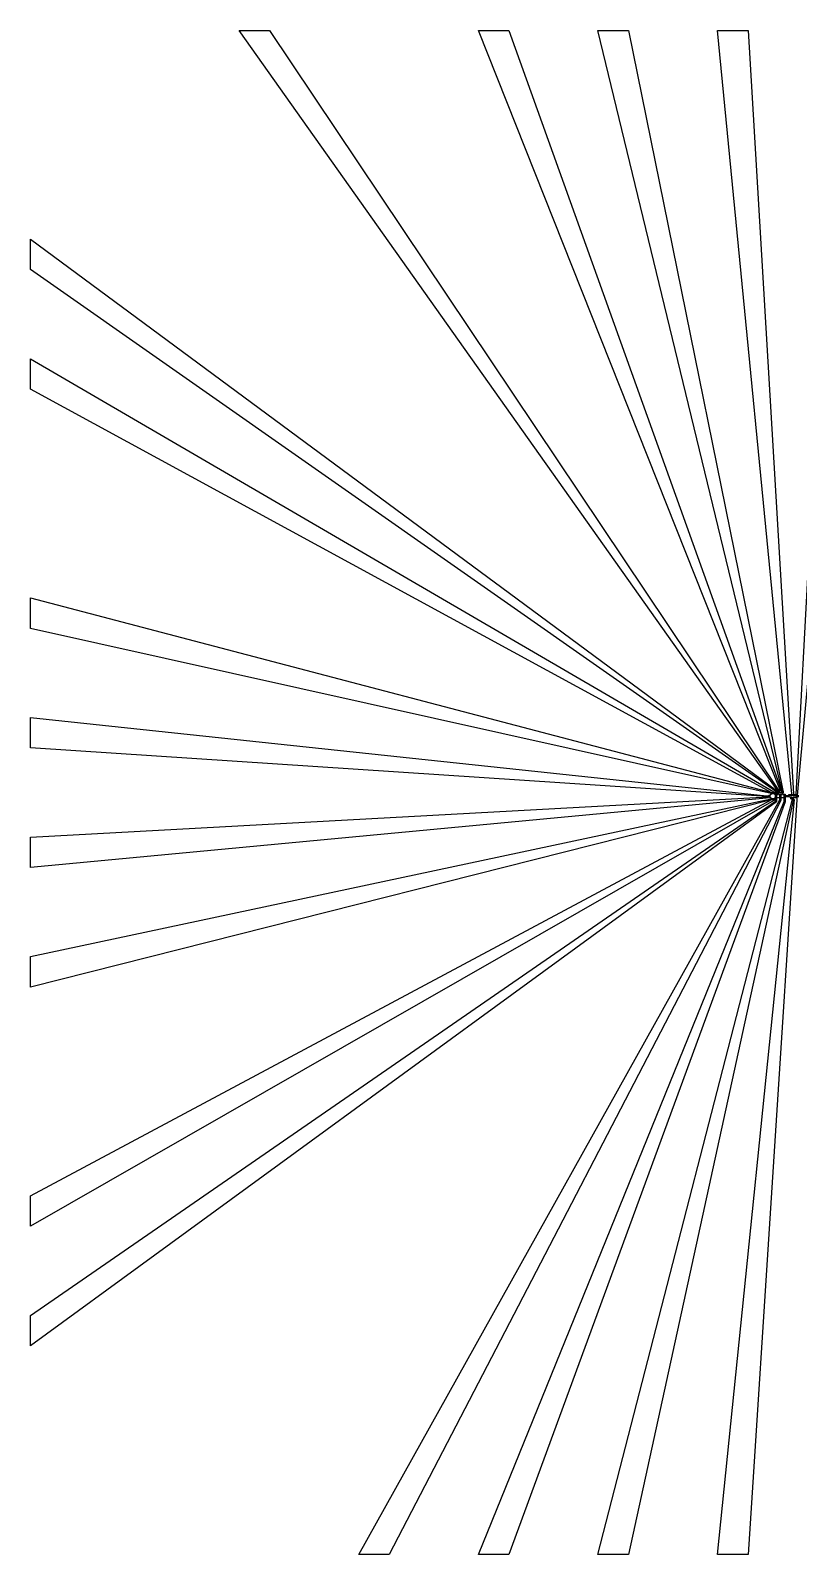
# Model space of a CAD drawing. Extents: x 0 to 6000, y 0 to 6000.
# Drawn here: x 5343.2 to 5368.4, y 3247 to 3297 of the extents above; entities that cross this region are included whole.
import ezdxf

# ---------------------------------------------------------------- set-up
doc = ezdxf.new("R2010")
doc.units = 0
doc.header["$MEASUREMENT"] = 0
for name, color, linetype in [('L10D0', 19, 'CONTINUOUS'), ('L14D0', 18, 'CONTINUOUS'), ('L20D0', 20, 'CONTINUOUS'), ('L6D0', 8, 'CONTINUOUS')]:
    doc.layers.add(name, color=color, linetype=linetype)

msp = doc.modelspace()

# ---------------------------------------------------------------- linework, layer by layer
at = {"layer": 'L10D0'}
for points in [[(5368.043, 3271.859), (5368.043, 3271.889), (5368.283, 3271.889), (5369.625, 3296.957), (5370.625, 3296.957), (5368.313, 3271.859)], [(5343.163, 3253.803), (5343.163, 3254.803), (5367.603, 3271.669), (5367.603, 3272.005), (5343.163, 3289.111), (5343.163, 3290.111), (5367.633, 3272.025), (5367.633, 3271.649)], [(5367.455, 3271.923), (5343.163, 3277.342), (5343.163, 3278.342), (5367.475, 3271.953), (5367.559, 3271.953), (5367.559, 3271.923)], [(5343.163, 3265.572), (5343.163, 3266.572), (5367.455, 3271.751), (5367.559, 3271.751), (5367.559, 3271.721), (5367.475, 3271.721)], [(5353.932, 3246.957), (5367.745, 3271.717), (5367.745, 3271.897), (5367.775, 3271.897), (5367.775, 3271.697), (5354.932, 3246.957)], [(5357.855, 3246.957), (5367.887, 3271.657), (5367.887, 3271.897), (5367.917, 3271.897), (5367.917, 3271.647), (5358.855, 3246.957)]]:
    msp.add_lwpolyline(points, close=True, dxfattribs=at)
at = {"layer": 'L14D0'}
for points in [[(5367.682, 3271.777), (5367.681, 3271.778), (5367.68, 3271.778), (5367.679, 3271.778), (5367.678, 3271.778), (5367.677, 3271.778), (5367.676, 3271.778), (5367.675, 3271.779), (5367.674, 3271.779), (5367.673, 3271.779), (5367.672, 3271.78), (5367.671, 3271.78), (5367.67, 3271.78), (5367.669, 3271.781), (5367.668, 3271.781), (5367.667, 3271.781), (5367.666, 3271.782), (5367.665, 3271.782), (5367.664, 3271.783), (5367.663, 3271.783), (5367.662, 3271.783), (5367.661, 3271.784), (5367.66, 3271.784), (5367.659, 3271.785), (5367.658, 3271.786), (5367.657, 3271.786), (5367.656, 3271.787), (5367.656, 3271.787), (5367.655, 3271.788), (5367.654, 3271.788), (5367.653, 3271.789), (5367.652, 3271.79), (5367.651, 3271.79), (5367.65, 3271.791), (5367.65, 3271.792), (5367.649, 3271.792), (5367.648, 3271.793), (5367.647, 3271.794), (5367.647, 3271.795), (5367.646, 3271.795), (5367.645, 3271.796), (5367.644, 3271.797), (5367.644, 3271.798), (5367.643, 3271.798), (5367.642, 3271.799), (5367.642, 3271.8), (5367.641, 3271.801), (5367.641, 3271.802), (5367.64, 3271.803), (5367.639, 3271.803), (5367.639, 3271.804), (5367.638, 3271.805), (5367.638, 3271.806), (5367.637, 3271.807), (5367.637, 3271.808), (5367.636, 3271.809), (5367.636, 3271.81), (5367.635, 3271.811), (5367.635, 3271.812), (5367.634, 3271.813), (5367.634, 3271.813), (5367.633, 3271.814), (5367.633, 3271.815), (5367.633, 3271.816), (5367.632, 3271.817), (5367.632, 3271.818), (5367.632, 3271.819), (5367.631, 3271.82), (5367.631, 3271.821), (5367.631, 3271.822), (5367.631, 3271.823), (5367.63, 3271.824), (5367.63, 3271.825), (5367.63, 3271.827), (5367.63, 3271.828), (5367.63, 3271.829), (5367.63, 3271.83), (5367.629, 3271.831), (5367.629, 3271.832), (5367.629, 3271.833), (5367.629, 3271.834), (5367.629, 3271.835), (5367.629, 3271.836), (5367.629, 3271.837), (5367.629, 3271.838), (5367.629, 3271.839), (5367.629, 3271.84), (5367.629, 3271.841), (5367.629, 3271.842), (5367.629, 3271.843), (5367.63, 3271.844), (5367.63, 3271.845), (5367.63, 3271.846), (5367.63, 3271.847), (5367.63, 3271.848), (5367.63, 3271.849), (5367.631, 3271.85), (5367.631, 3271.851), (5367.631, 3271.852), (5367.631, 3271.853), (5367.632, 3271.854), (5367.632, 3271.855), (5367.632, 3271.856), (5367.633, 3271.857), (5367.633, 3271.858), (5367.633, 3271.859), (5367.634, 3271.86), (5367.634, 3271.861), (5367.635, 3271.862), (5367.635, 3271.863), (5367.636, 3271.864), (5367.636, 3271.865), (5367.637, 3271.866), (5367.637, 3271.867), (5367.638, 3271.868), (5367.638, 3271.869), (5367.639, 3271.87), (5367.639, 3271.87), (5367.64, 3271.871), (5367.641, 3271.872), (5367.641, 3271.873), (5367.642, 3271.874), (5367.642, 3271.875), (5367.643, 3271.876), (5367.644, 3271.876), (5367.644, 3271.877), (5367.645, 3271.878), (5367.646, 3271.879), (5367.647, 3271.879), (5367.647, 3271.88), (5367.648, 3271.881), (5367.649, 3271.882), (5367.65, 3271.882), (5367.65, 3271.883), (5367.651, 3271.884), (5367.652, 3271.884), (5367.653, 3271.885), (5367.654, 3271.885), (5367.655, 3271.886), (5367.656, 3271.887), (5367.656, 3271.887), (5367.657, 3271.888), (5367.658, 3271.888), (5367.659, 3271.889), (5367.66, 3271.889), (5367.661, 3271.89), (5367.662, 3271.89), (5367.663, 3271.891), (5367.664, 3271.891), (5367.665, 3271.892), (5367.666, 3271.892), (5367.667, 3271.893), (5367.668, 3271.893), (5367.669, 3271.893), (5367.67, 3271.894), (5367.671, 3271.894), (5367.672, 3271.894), (5367.673, 3271.895), (5367.674, 3271.895), (5367.674, 3271.895), (5367.674, 3272.013), (5350.009, 3296.957), (5351.009, 3296.957), (5367.704, 3272.033), (5367.704, 3271.895), (5367.705, 3271.895), (5367.706, 3271.895), (5367.707, 3271.894), (5367.708, 3271.894), (5367.709, 3271.894), (5367.71, 3271.893), (5367.711, 3271.893), (5367.712, 3271.893), (5367.713, 3271.892), (5367.713, 3271.892), (5367.714, 3271.891), (5367.715, 3271.891), (5367.716, 3271.89), (5367.717, 3271.89), (5367.718, 3271.889), (5367.719, 3271.889), (5367.72, 3271.888), (5367.721, 3271.888), (5367.722, 3271.887), (5367.723, 3271.887), (5367.723, 3271.886), (5367.724, 3271.885), (5367.725, 3271.885), (5367.726, 3271.884), (5367.727, 3271.884), (5367.728, 3271.883), (5367.728, 3271.882), (5367.729, 3271.882), (5367.73, 3271.881), (5367.731, 3271.88), (5367.731, 3271.879), (5367.732, 3271.879), (5367.733, 3271.878), (5367.734, 3271.877), (5367.734, 3271.876), (5367.735, 3271.876), (5367.736, 3271.875), (5367.736, 3271.874), (5367.737, 3271.873), (5367.738, 3271.872), (5367.738, 3271.871), (5367.739, 3271.87), (5367.739, 3271.87), (5367.74, 3271.869), (5367.74, 3271.868), (5367.741, 3271.867), (5367.742, 3271.866), (5367.742, 3271.865), (5367.743, 3271.864), (5367.743, 3271.863), (5367.743, 3271.862), (5367.744, 3271.861), (5367.744, 3271.86), (5367.745, 3271.859), (5367.745, 3271.858), (5367.745, 3271.857), (5367.746, 3271.856), (5367.746, 3271.855), (5367.746, 3271.854), (5367.747, 3271.853), (5367.747, 3271.852), (5367.747, 3271.851), (5367.748, 3271.85), (5367.748, 3271.849), (5367.748, 3271.848), (5367.748, 3271.847), (5367.748, 3271.846), (5367.748, 3271.845), (5367.749, 3271.844), (5367.749, 3271.843), (5367.749, 3271.842), (5367.749, 3271.841), (5367.749, 3271.84), (5367.749, 3271.839), (5367.749, 3271.838), (5367.749, 3271.837), (5367.749, 3271.836), (5367.749, 3271.835), (5367.749, 3271.834), (5367.749, 3271.833), (5367.749, 3271.832), (5367.749, 3271.831), (5367.749, 3271.83), (5367.748, 3271.829), (5367.748, 3271.828), (5367.748, 3271.827), (5367.748, 3271.825), (5367.748, 3271.824), (5367.748, 3271.823), (5367.747, 3271.822), (5367.747, 3271.821), (5367.747, 3271.82), (5367.746, 3271.819), (5367.746, 3271.818), (5367.746, 3271.817), (5367.745, 3271.816), (5367.745, 3271.815), (5367.745, 3271.814), (5367.744, 3271.813), (5367.744, 3271.813), (5367.743, 3271.812), (5367.743, 3271.811), (5367.743, 3271.81), (5367.742, 3271.809), (5367.742, 3271.808), (5367.741, 3271.807), (5367.74, 3271.806), (5367.74, 3271.805), (5367.739, 3271.804), (5367.739, 3271.803), (5367.738, 3271.803), (5367.738, 3271.802), (5367.737, 3271.801), (5367.736, 3271.8), (5367.736, 3271.799), (5367.735, 3271.798), (5367.734, 3271.798), (5367.734, 3271.797), (5367.733, 3271.796), (5367.732, 3271.795), (5367.731, 3271.795), (5367.731, 3271.794), (5367.73, 3271.793), (5367.729, 3271.792), (5367.728, 3271.792), (5367.728, 3271.791), (5367.727, 3271.79), (5367.726, 3271.79), (5367.725, 3271.789), (5367.724, 3271.788), (5367.723, 3271.788), (5367.723, 3271.787), (5367.722, 3271.787), (5367.721, 3271.786), (5367.72, 3271.786), (5367.719, 3271.785), (5367.718, 3271.784), (5367.717, 3271.784), (5367.716, 3271.783), (5367.715, 3271.783), (5367.714, 3271.783), (5367.713, 3271.782), (5367.713, 3271.782), (5367.712, 3271.781), (5367.711, 3271.781), (5367.71, 3271.781), (5367.709, 3271.78), (5367.708, 3271.78), (5367.707, 3271.78), (5367.706, 3271.779), (5367.705, 3271.779), (5367.704, 3271.779), (5367.703, 3271.778), (5367.702, 3271.778), (5367.701, 3271.778), (5367.699, 3271.778), (5367.698, 3271.778), (5367.697, 3271.778), (5367.696, 3271.777), (5367.695, 3271.777), (5367.694, 3271.777), (5367.693, 3271.777), (5367.692, 3271.777), (5367.691, 3271.777), (5367.69, 3271.777), (5367.689, 3271.777), (5367.688, 3271.777), (5367.687, 3271.777), (5367.686, 3271.777), (5367.685, 3271.777), (5367.684, 3271.777), (5367.683, 3271.777)], [(5367.824, 3271.777), (5367.823, 3271.778), (5367.822, 3271.778), (5367.821, 3271.778), (5367.82, 3271.778), (5367.819, 3271.778), (5367.818, 3271.778), (5367.817, 3271.779), (5367.816, 3271.779), (5367.815, 3271.779), (5367.814, 3271.78), (5367.813, 3271.78), (5367.812, 3271.78), (5367.811, 3271.781), (5367.81, 3271.781), (5367.809, 3271.781), (5367.808, 3271.782), (5367.807, 3271.782), (5367.806, 3271.783), (5367.805, 3271.783), (5367.804, 3271.783), (5367.803, 3271.784), (5367.802, 3271.784), (5367.801, 3271.785), (5367.8, 3271.786), (5367.799, 3271.786), (5367.798, 3271.787), (5367.798, 3271.787), (5367.797, 3271.788), (5367.796, 3271.788), (5367.795, 3271.789), (5367.794, 3271.79), (5367.793, 3271.79), (5367.792, 3271.791), (5367.792, 3271.792), (5367.791, 3271.792), (5367.79, 3271.793), (5367.789, 3271.794), (5367.789, 3271.795), (5367.788, 3271.795), (5367.787, 3271.796), (5367.786, 3271.797), (5367.786, 3271.798), (5367.785, 3271.798), (5367.784, 3271.799), (5367.784, 3271.8), (5367.783, 3271.801), (5367.783, 3271.802), (5367.782, 3271.803), (5367.781, 3271.803), (5367.781, 3271.804), (5367.78, 3271.805), (5367.78, 3271.806), (5367.779, 3271.807), (5367.779, 3271.808), (5367.778, 3271.809), (5367.778, 3271.81), (5367.777, 3271.811), (5367.777, 3271.812), (5367.776, 3271.813), (5367.776, 3271.813), (5367.775, 3271.814), (5367.775, 3271.815), (5367.775, 3271.816), (5367.774, 3271.817), (5367.774, 3271.818), (5367.774, 3271.819), (5367.773, 3271.82), (5367.773, 3271.821), (5367.773, 3271.822), (5367.773, 3271.823), (5367.772, 3271.824), (5367.772, 3271.825), (5367.772, 3271.827), (5367.772, 3271.828), (5367.772, 3271.829), (5367.772, 3271.83), (5367.771, 3271.831), (5367.771, 3271.832), (5367.771, 3271.833), (5367.771, 3271.834), (5367.771, 3271.835), (5367.771, 3271.836), (5367.771, 3271.837), (5367.771, 3271.838), (5367.771, 3271.839), (5367.771, 3271.84), (5367.771, 3271.841), (5367.771, 3271.842), (5367.771, 3271.843), (5367.772, 3271.844), (5367.772, 3271.845), (5367.772, 3271.846), (5367.772, 3271.847), (5367.772, 3271.848), (5367.772, 3271.849), (5367.773, 3271.85), (5367.773, 3271.851), (5367.773, 3271.852), (5367.773, 3271.853), (5367.774, 3271.854), (5367.774, 3271.855), (5367.774, 3271.856), (5367.775, 3271.857), (5367.775, 3271.858), (5367.775, 3271.859), (5367.776, 3271.86), (5367.776, 3271.861), (5367.777, 3271.862), (5367.777, 3271.863), (5367.778, 3271.864), (5367.778, 3271.865), (5367.779, 3271.866), (5367.779, 3271.867), (5367.78, 3271.868), (5367.78, 3271.869), (5367.781, 3271.87), (5367.781, 3271.87), (5367.782, 3271.871), (5367.783, 3271.872), (5367.783, 3271.873), (5367.784, 3271.874), (5367.784, 3271.875), (5367.785, 3271.876), (5367.786, 3271.876), (5367.786, 3271.877), (5367.787, 3271.878), (5367.788, 3271.879), (5367.789, 3271.879), (5367.789, 3271.88), (5367.79, 3271.881), (5367.791, 3271.882), (5367.792, 3271.882), (5367.792, 3271.883), (5367.793, 3271.884), (5367.794, 3271.884), (5367.795, 3271.885), (5367.796, 3271.885), (5367.797, 3271.886), (5367.798, 3271.887), (5367.798, 3271.887), (5367.799, 3271.888), (5367.8, 3271.888), (5367.801, 3271.889), (5367.802, 3271.889), (5367.803, 3271.89), (5367.804, 3271.89), (5367.805, 3271.891), (5367.806, 3271.891), (5367.807, 3271.892), (5367.808, 3271.892), (5367.809, 3271.893), (5367.81, 3271.893), (5367.811, 3271.893), (5367.812, 3271.894), (5367.813, 3271.894), (5367.814, 3271.894), (5367.815, 3271.895), (5367.816, 3271.895), (5367.816, 3271.895), (5367.816, 3272.013), (5361.778, 3296.957), (5362.778, 3296.957), (5367.846, 3272.023), (5367.846, 3271.895), (5367.847, 3271.895), (5367.848, 3271.895), (5367.849, 3271.894), (5367.85, 3271.894), (5367.851, 3271.894), (5367.852, 3271.893), (5367.853, 3271.893), (5367.854, 3271.893), (5367.855, 3271.892), (5367.855, 3271.892), (5367.856, 3271.891), (5367.857, 3271.891), (5367.858, 3271.89), (5367.859, 3271.89), (5367.86, 3271.889), (5367.861, 3271.889), (5367.862, 3271.888), (5367.863, 3271.888), (5367.864, 3271.887), (5367.865, 3271.887), (5367.865, 3271.886), (5367.866, 3271.885), (5367.867, 3271.885), (5367.868, 3271.884), (5367.869, 3271.884), (5367.87, 3271.883), (5367.87, 3271.882), (5367.871, 3271.882), (5367.872, 3271.881), (5367.873, 3271.88), (5367.873, 3271.879), (5367.874, 3271.879), (5367.875, 3271.878), (5367.876, 3271.877), (5367.876, 3271.876), (5367.877, 3271.876), (5367.878, 3271.875), (5367.878, 3271.874), (5367.879, 3271.873), (5367.88, 3271.872), (5367.88, 3271.871), (5367.881, 3271.87), (5367.881, 3271.87), (5367.882, 3271.869), (5367.882, 3271.868), (5367.883, 3271.867), (5367.884, 3271.866), (5367.884, 3271.865), (5367.885, 3271.864), (5367.885, 3271.863), (5367.885, 3271.862), (5367.886, 3271.861), (5367.886, 3271.86), (5367.887, 3271.859), (5367.887, 3271.858), (5367.887, 3271.857), (5367.888, 3271.856), (5367.888, 3271.855), (5367.888, 3271.854), (5367.889, 3271.853), (5367.889, 3271.852), (5367.889, 3271.851), (5367.89, 3271.85), (5367.89, 3271.849), (5367.89, 3271.848), (5367.89, 3271.847), (5367.89, 3271.846), (5367.89, 3271.845), (5367.891, 3271.844), (5367.891, 3271.843), (5367.891, 3271.842), (5367.891, 3271.841), (5367.891, 3271.84), (5367.891, 3271.839), (5367.891, 3271.838), (5367.891, 3271.837), (5367.891, 3271.836), (5367.891, 3271.835), (5367.891, 3271.834), (5367.891, 3271.833), (5367.891, 3271.832), (5367.891, 3271.831), (5367.891, 3271.83), (5367.89, 3271.829), (5367.89, 3271.828), (5367.89, 3271.827), (5367.89, 3271.825), (5367.89, 3271.824), (5367.89, 3271.823), (5367.889, 3271.822), (5367.889, 3271.821), (5367.889, 3271.82), (5367.888, 3271.819), (5367.888, 3271.818), (5367.888, 3271.817), (5367.887, 3271.816), (5367.887, 3271.815), (5367.887, 3271.814), (5367.886, 3271.813), (5367.886, 3271.813), (5367.885, 3271.812), (5367.885, 3271.811), (5367.885, 3271.81), (5367.884, 3271.809), (5367.884, 3271.808), (5367.883, 3271.807), (5367.882, 3271.806), (5367.882, 3271.805), (5367.881, 3271.804), (5367.881, 3271.803), (5367.88, 3271.803), (5367.88, 3271.802), (5367.879, 3271.801), (5367.878, 3271.8), (5367.878, 3271.799), (5367.877, 3271.798), (5367.876, 3271.798), (5367.876, 3271.797), (5367.875, 3271.796), (5367.874, 3271.795), (5367.873, 3271.795), (5367.873, 3271.794), (5367.872, 3271.793), (5367.871, 3271.792), (5367.87, 3271.792), (5367.87, 3271.791), (5367.869, 3271.79), (5367.868, 3271.79), (5367.867, 3271.789), (5367.866, 3271.788), (5367.865, 3271.788), (5367.865, 3271.787), (5367.864, 3271.787), (5367.863, 3271.786), (5367.862, 3271.786), (5367.861, 3271.785), (5367.86, 3271.784), (5367.859, 3271.784), (5367.858, 3271.783), (5367.857, 3271.783), (5367.856, 3271.783), (5367.855, 3271.782), (5367.855, 3271.782), (5367.854, 3271.781), (5367.853, 3271.781), (5367.852, 3271.781), (5367.851, 3271.78), (5367.85, 3271.78), (5367.849, 3271.78), (5367.848, 3271.779), (5367.847, 3271.779), (5367.846, 3271.779), (5367.845, 3271.778), (5367.844, 3271.778), (5367.843, 3271.778), (5367.841, 3271.778), (5367.84, 3271.778), (5367.839, 3271.778), (5367.838, 3271.777), (5367.837, 3271.777), (5367.836, 3271.777), (5367.835, 3271.777), (5367.834, 3271.777), (5367.833, 3271.777), (5367.832, 3271.777), (5367.831, 3271.777), (5367.83, 3271.777), (5367.829, 3271.777), (5367.828, 3271.777), (5367.827, 3271.777), (5367.826, 3271.777), (5367.825, 3271.777)], [(5367.508, 3271.747), (5367.506, 3271.748), (5367.505, 3271.748), (5367.503, 3271.748), (5367.501, 3271.748), (5367.5, 3271.749), (5367.498, 3271.749), (5367.497, 3271.749), (5367.495, 3271.75), (5367.494, 3271.75), (5367.492, 3271.75), (5367.491, 3271.751), (5367.489, 3271.751), (5367.488, 3271.752), (5367.486, 3271.752), (5367.485, 3271.753), (5367.483, 3271.753), (5367.482, 3271.754), (5367.48, 3271.755), (5367.479, 3271.755), (5367.478, 3271.756), (5367.476, 3271.757), (5367.475, 3271.757), (5367.473, 3271.758), (5367.472, 3271.759), (5367.471, 3271.76), (5367.469, 3271.761), (5367.468, 3271.761), (5367.467, 3271.762), (5367.465, 3271.763), (5367.464, 3271.764), (5367.463, 3271.765), (5367.462, 3271.766), (5367.46, 3271.767), (5367.459, 3271.768), (5367.458, 3271.769), (5367.457, 3271.77), (5367.456, 3271.771), (5367.455, 3271.772), (5367.453, 3271.773), (5367.452, 3271.774), (5367.451, 3271.776), (5367.45, 3271.777), (5367.449, 3271.778), (5367.448, 3271.779), (5367.447, 3271.78), (5367.446, 3271.782), (5367.445, 3271.783), (5367.444, 3271.784), (5367.443, 3271.785), (5367.442, 3271.787), (5367.442, 3271.788), (5367.441, 3271.789), (5367.44, 3271.791), (5367.439, 3271.792), (5367.438, 3271.793), (5367.438, 3271.795), (5367.437, 3271.796), (5367.436, 3271.797), (5367.435, 3271.799), (5367.435, 3271.8), (5367.434, 3271.802), (5367.434, 3271.803), (5367.433, 3271.805), (5367.432, 3271.806), (5367.432, 3271.808), (5367.431, 3271.809), (5367.431, 3271.811), (5367.431, 3271.812), (5367.43, 3271.814), (5367.43, 3271.815), (5367.429, 3271.817), (5367.429, 3271.818), (5367.429, 3271.82), (5367.428, 3271.821), (5367.428, 3271.822), (5367.311, 3271.822), (5343.163, 3273.418), (5343.163, 3274.418), (5367.311, 3271.852), (5367.428, 3271.852), (5367.428, 3271.853), (5367.429, 3271.854), (5367.429, 3271.856), (5367.429, 3271.857), (5367.43, 3271.859), (5367.43, 3271.86), (5367.431, 3271.862), (5367.431, 3271.863), (5367.431, 3271.865), (5367.432, 3271.866), (5367.432, 3271.868), (5367.433, 3271.869), (5367.434, 3271.871), (5367.434, 3271.872), (5367.435, 3271.874), (5367.435, 3271.875), (5367.436, 3271.876), (5367.437, 3271.878), (5367.438, 3271.879), (5367.438, 3271.881), (5367.439, 3271.882), (5367.44, 3271.883), (5367.441, 3271.885), (5367.442, 3271.886), (5367.442, 3271.887), (5367.443, 3271.889), (5367.444, 3271.89), (5367.445, 3271.891), (5367.446, 3271.892), (5367.447, 3271.894), (5367.448, 3271.895), (5367.449, 3271.896), (5367.45, 3271.897), (5367.451, 3271.898), (5367.452, 3271.899), (5367.453, 3271.901), (5367.455, 3271.902), (5367.456, 3271.903), (5367.457, 3271.904), (5367.458, 3271.905), (5367.459, 3271.906), (5367.46, 3271.907), (5367.462, 3271.908), (5367.463, 3271.909), (5367.464, 3271.91), (5367.465, 3271.911), (5367.467, 3271.912), (5367.468, 3271.912), (5367.469, 3271.913), (5367.471, 3271.914), (5367.472, 3271.915), (5367.473, 3271.916), (5367.475, 3271.916), (5367.476, 3271.917), (5367.478, 3271.918), (5367.479, 3271.919), (5367.48, 3271.919), (5367.482, 3271.92), (5367.483, 3271.92), (5367.485, 3271.921), (5367.486, 3271.922), (5367.488, 3271.922), (5367.489, 3271.923), (5367.491, 3271.923), (5367.492, 3271.923), (5367.494, 3271.924), (5367.495, 3271.924), (5367.497, 3271.925), (5367.498, 3271.925), (5367.5, 3271.925), (5367.501, 3271.926), (5367.503, 3271.926), (5367.505, 3271.926), (5367.506, 3271.926), (5367.508, 3271.926), (5367.509, 3271.927), (5367.511, 3271.927), (5367.512, 3271.927), (5367.514, 3271.927), (5367.515, 3271.927), (5367.517, 3271.927), (5367.519, 3271.927), (5367.52, 3271.927), (5367.522, 3271.927), (5367.523, 3271.927), (5367.525, 3271.927), (5367.526, 3271.926), (5367.528, 3271.926), (5367.53, 3271.926), (5367.531, 3271.926), (5367.533, 3271.926), (5367.534, 3271.925), (5367.536, 3271.925), (5367.537, 3271.925), (5367.539, 3271.924), (5367.54, 3271.924), (5367.542, 3271.923), (5367.543, 3271.923), (5367.545, 3271.923), (5367.546, 3271.922), (5367.548, 3271.922), (5367.549, 3271.921), (5367.551, 3271.92), (5367.552, 3271.92), (5367.554, 3271.919), (5367.555, 3271.919), (5367.557, 3271.918), (5367.558, 3271.917), (5367.559, 3271.916), (5367.561, 3271.916), (5367.562, 3271.915), (5367.563, 3271.914), (5367.565, 3271.913), (5367.566, 3271.912), (5367.567, 3271.912), (5367.569, 3271.911), (5367.57, 3271.91), (5367.571, 3271.909), (5367.572, 3271.908), (5367.574, 3271.907), (5367.575, 3271.906), (5367.576, 3271.905), (5367.577, 3271.904), (5367.578, 3271.903), (5367.58, 3271.902), (5367.581, 3271.901), (5367.582, 3271.899), (5367.583, 3271.898), (5367.584, 3271.897), (5367.585, 3271.896), (5367.586, 3271.895), (5367.587, 3271.894), (5367.588, 3271.892), (5367.589, 3271.891), (5367.59, 3271.89), (5367.591, 3271.889), (5367.592, 3271.887), (5367.593, 3271.886), (5367.593, 3271.885), (5367.594, 3271.883), (5367.595, 3271.882), (5367.596, 3271.881), (5367.597, 3271.879), (5367.597, 3271.878), (5367.598, 3271.876), (5367.599, 3271.875), (5367.599, 3271.874), (5367.6, 3271.872), (5367.601, 3271.871), (5367.601, 3271.869), (5367.602, 3271.868), (5367.602, 3271.866), (5367.603, 3271.865), (5367.603, 3271.863), (5367.604, 3271.862), (5367.604, 3271.86), (5367.604, 3271.859), (5367.605, 3271.857), (5367.605, 3271.856), (5367.605, 3271.854), (5367.606, 3271.853), (5367.606, 3271.851), (5367.606, 3271.849), (5367.606, 3271.848), (5367.607, 3271.846), (5367.607, 3271.845), (5367.607, 3271.843), (5367.607, 3271.842), (5367.607, 3271.84), (5367.607, 3271.839), (5367.607, 3271.837), (5367.607, 3271.835), (5367.607, 3271.834), (5367.607, 3271.832), (5367.607, 3271.831), (5367.607, 3271.829), (5367.607, 3271.828), (5367.606, 3271.826), (5367.606, 3271.824), (5367.606, 3271.823), (5367.606, 3271.821), (5367.605, 3271.82), (5367.605, 3271.818), (5367.605, 3271.817), (5367.604, 3271.815), (5367.604, 3271.814), (5367.604, 3271.812), (5367.603, 3271.811), (5367.603, 3271.809), (5367.602, 3271.808), (5367.602, 3271.806), (5367.601, 3271.805), (5367.601, 3271.803), (5367.6, 3271.802), (5367.599, 3271.8), (5367.599, 3271.799), (5367.598, 3271.797), (5367.597, 3271.796), (5367.597, 3271.795), (5367.596, 3271.793), (5367.595, 3271.792), (5367.594, 3271.791), (5367.593, 3271.789), (5367.593, 3271.788), (5367.592, 3271.787), (5367.591, 3271.785), (5367.59, 3271.784), (5367.589, 3271.783), (5367.588, 3271.782), (5367.587, 3271.78), (5367.586, 3271.779), (5367.585, 3271.778), (5367.584, 3271.777), (5367.583, 3271.776), (5367.582, 3271.774), (5367.581, 3271.773), (5367.58, 3271.772), (5367.578, 3271.771), (5367.577, 3271.77), (5367.576, 3271.769), (5367.575, 3271.768), (5367.574, 3271.767), (5367.572, 3271.766), (5367.571, 3271.765), (5367.57, 3271.764), (5367.569, 3271.763), (5367.567, 3271.762), (5367.566, 3271.761), (5367.565, 3271.761), (5367.563, 3271.76), (5367.562, 3271.759), (5367.561, 3271.758), (5367.559, 3271.757), (5367.558, 3271.757), (5367.557, 3271.756), (5367.555, 3271.755), (5367.554, 3271.755), (5367.552, 3271.754), (5367.551, 3271.753), (5367.549, 3271.753), (5367.548, 3271.752), (5367.546, 3271.752), (5367.545, 3271.751), (5367.543, 3271.751), (5367.542, 3271.75), (5367.54, 3271.75), (5367.539, 3271.75), (5367.537, 3271.749), (5367.536, 3271.749), (5367.534, 3271.749), (5367.533, 3271.748), (5367.531, 3271.748), (5367.53, 3271.748), (5367.528, 3271.748), (5367.526, 3271.747), (5367.525, 3271.747), (5367.523, 3271.747), (5367.522, 3271.747), (5367.52, 3271.747), (5367.519, 3271.747), (5367.517, 3271.747), (5367.515, 3271.747), (5367.514, 3271.747), (5367.512, 3271.747), (5367.511, 3271.747), (5367.509, 3271.747)]]:
    msp.add_lwpolyline(points, close=True, dxfattribs=at)
msp.add_lwpolyline([(5368.365, 3271.819), (5368.351, 3271.817), (5368.338, 3271.815), (5368.325, 3271.814), (5368.314, 3271.813), (5368.304, 3271.812), (5368.294, 3271.811), (5368.286, 3271.811), (5368.278, 3271.81), (5368.271, 3271.81), (5368.265, 3271.81), (5368.26, 3271.809), (5368.254, 3271.809), (5368.25, 3271.809), (5368.245, 3271.809), (5368.241, 3271.808), (5368.238, 3271.808), (5368.234, 3271.808), (5368.231, 3271.808), (5368.228, 3271.808), (5368.225, 3271.808), (5368.223, 3271.808), (5368.22, 3271.808), (5368.218, 3271.808), (5368.216, 3271.808), (5368.214, 3271.808), (5368.212, 3271.808), (5368.21, 3271.807), (5368.208, 3271.807), (5368.207, 3271.807), (5368.205, 3271.807), (5368.204, 3271.807), (5368.202, 3271.807), (5368.201, 3271.807), (5368.2, 3271.807), (5368.198, 3271.807), (5368.197, 3271.807), (5368.196, 3271.807), (5368.195, 3271.807), (5368.194, 3271.807), (5368.193, 3271.807), (5368.192, 3271.807), (5368.191, 3271.807), (5368.19, 3271.807), (5368.189, 3271.807), (5368.188, 3271.807), (5368.187, 3271.807), (5368.186, 3271.807), (5368.186, 3271.807), (5368.185, 3271.807), (5368.184, 3271.807), (5368.183, 3271.807), (5368.182, 3271.807), (5368.182, 3271.807), (5368.181, 3271.807), (5368.18, 3271.807), (5368.18, 3271.807), (5368.179, 3271.807), (5368.178, 3271.807), (5368.178, 3271.807), (5368.178, 3271.691), (5362.778, 3246.957), (5361.778, 3246.957), (5368.148, 3271.691), (5368.148, 3271.807), (5368.148, 3271.807), (5368.147, 3271.807), (5368.146, 3271.807), (5368.146, 3271.807), (5368.145, 3271.807), (5368.144, 3271.807), (5368.144, 3271.807), (5368.143, 3271.807), (5368.142, 3271.807), (5368.141, 3271.807), (5368.141, 3271.807), (5368.14, 3271.807), (5368.139, 3271.807), (5368.138, 3271.807), (5368.137, 3271.807), (5368.136, 3271.807), (5368.135, 3271.807), (5368.134, 3271.807), (5368.133, 3271.807), (5368.132, 3271.807), (5368.131, 3271.807), (5368.13, 3271.807), (5368.129, 3271.807), (5368.128, 3271.807), (5368.126, 3271.807), (5368.125, 3271.807), (5368.124, 3271.807), (5368.122, 3271.807), (5368.121, 3271.807), (5368.119, 3271.807), (5368.118, 3271.807), (5368.116, 3271.807), (5368.114, 3271.808), (5368.112, 3271.808), (5368.11, 3271.808), (5368.108, 3271.808), (5368.106, 3271.808), (5368.103, 3271.808), (5368.101, 3271.808), (5368.098, 3271.808), (5368.095, 3271.808), (5368.092, 3271.808), (5368.088, 3271.808), (5368.085, 3271.808), (5368.081, 3271.809), (5368.076, 3271.809), (5368.072, 3271.809), (5368.067, 3271.809), (5368.061, 3271.81), (5368.055, 3271.81), (5368.048, 3271.81), (5368.04, 3271.811), (5368.032, 3271.811), (5368.022, 3271.812), (5368.012, 3271.813), (5368.001, 3271.814), (5367.988, 3271.815), (5367.975, 3271.817), (5367.961, 3271.819), (5367.947, 3271.822), (5367.934, 3271.825), (5367.923, 3271.829), (5367.916, 3271.833), (5367.913, 3271.837), (5367.916, 3271.841), (5367.923, 3271.845), (5367.934, 3271.849), (5367.947, 3271.852), (5367.961, 3271.855), (5367.975, 3271.857), (5367.988, 3271.858), (5368.001, 3271.86), (5368.012, 3271.861), (5368.022, 3271.862), (5368.032, 3271.862), (5368.04, 3271.863), (5368.048, 3271.864), (5368.055, 3271.864), (5368.061, 3271.864), (5368.067, 3271.865), (5368.072, 3271.865), (5368.076, 3271.865), (5368.081, 3271.865), (5368.085, 3271.865), (5368.088, 3271.866), (5368.092, 3271.866), (5368.095, 3271.866), (5368.098, 3271.866), (5368.101, 3271.866), (5368.103, 3271.866), (5368.106, 3271.866), (5368.108, 3271.866), (5368.11, 3271.866), (5368.112, 3271.866), (5368.114, 3271.866), (5368.116, 3271.866), (5368.118, 3271.866), (5368.119, 3271.866), (5368.121, 3271.867), (5368.122, 3271.867), (5368.124, 3271.867), (5368.125, 3271.867), (5368.126, 3271.867), (5368.128, 3271.867), (5368.129, 3271.867), (5368.13, 3271.867), (5368.131, 3271.867), (5368.132, 3271.867), (5368.133, 3271.867), (5368.134, 3271.867), (5368.135, 3271.867), (5368.136, 3271.867), (5368.137, 3271.867), (5368.138, 3271.867), (5368.139, 3271.867), (5368.14, 3271.867), (5368.141, 3271.867), (5368.141, 3271.867), (5368.142, 3271.867), (5368.143, 3271.867), (5368.144, 3271.867), (5368.144, 3271.867), (5368.145, 3271.867), (5368.146, 3271.867), (5368.146, 3271.867), (5368.147, 3271.867), (5368.148, 3271.867), (5368.148, 3271.867), (5368.149, 3271.867), (5368.15, 3271.867), (5368.15, 3271.867), (5368.151, 3271.867), (5368.152, 3271.867), (5368.152, 3271.867), (5368.153, 3271.867), (5368.153, 3271.867), (5368.154, 3271.867), (5368.154, 3271.867), (5368.155, 3271.867), (5368.156, 3271.867), (5368.156, 3271.867), (5368.157, 3271.867), (5368.157, 3271.867), (5368.158, 3271.867), (5368.158, 3271.867), (5368.159, 3271.867), (5368.159, 3271.867), (5368.16, 3271.867), (5368.16, 3271.867), (5368.161, 3271.867), (5368.161, 3271.867), (5368.162, 3271.867), (5368.163, 3271.867), (5368.163, 3271.867), (5368.164, 3271.867), (5368.164, 3271.867), (5368.165, 3271.867), (5368.165, 3271.867), (5368.166, 3271.867), (5368.166, 3271.867), (5368.167, 3271.867), (5368.167, 3271.867), (5368.168, 3271.867), (5368.168, 3271.867), (5368.169, 3271.867), (5368.169, 3271.867), (5368.17, 3271.867), (5368.171, 3271.867), (5368.171, 3271.867), (5368.172, 3271.867), (5368.172, 3271.867), (5368.173, 3271.867), (5368.173, 3271.867), (5368.174, 3271.867), (5368.175, 3271.867), (5368.175, 3271.867), (5368.176, 3271.867), (5368.176, 3271.867), (5368.177, 3271.867), (5368.178, 3271.867), (5368.178, 3271.867), (5368.179, 3271.867), (5368.18, 3271.867), (5368.18, 3271.867), (5368.181, 3271.867), (5368.182, 3271.867), (5368.182, 3271.867), (5368.183, 3271.867), (5368.184, 3271.867), (5368.185, 3271.867), (5368.186, 3271.867), (5368.186, 3271.867), (5368.187, 3271.867), (5368.188, 3271.867), (5368.189, 3271.867), (5368.19, 3271.867), (5368.191, 3271.867), (5368.192, 3271.867), (5368.193, 3271.867), (5368.194, 3271.867), (5368.195, 3271.867), (5368.196, 3271.867), (5368.197, 3271.867), (5368.198, 3271.867), (5368.2, 3271.867), (5368.201, 3271.867), (5368.202, 3271.867), (5368.204, 3271.867), (5368.205, 3271.867), (5368.207, 3271.866), (5368.208, 3271.866), (5368.21, 3271.866), (5368.212, 3271.866), (5368.214, 3271.866), (5368.216, 3271.866), (5368.218, 3271.866), (5368.22, 3271.866), (5368.223, 3271.866), (5368.225, 3271.866), (5368.228, 3271.866), (5368.231, 3271.866), (5368.234, 3271.866), (5368.238, 3271.866), (5368.241, 3271.865), (5368.245, 3271.865), (5368.25, 3271.865), (5368.254, 3271.865), (5368.26, 3271.865), (5368.265, 3271.864), (5368.271, 3271.864), (5368.278, 3271.864), (5368.286, 3271.863), (5368.294, 3271.862), (5368.304, 3271.862), (5368.314, 3271.861), (5368.325, 3271.86), (5368.338, 3271.858), (5368.351, 3271.857), (5368.365, 3271.855)], dxfattribs=at)
at = {"layer": 'L20D0'}
for points in [[(5367.669, 3271.942), (5367.669, 3272.002), (5367.745, 3272.002), (5367.745, 3272.062), (5357.855, 3296.957), (5358.855, 3296.957), (5367.775, 3272.082), (5367.775, 3272.002), (5367.851, 3272.002), (5367.851, 3271.942)], [(5343.163, 3269.495), (5343.163, 3270.495), (5367.359, 3271.813), (5367.389, 3271.873), (5367.419, 3271.873), (5367.419, 3271.783)], [(5365.702, 3246.957), (5368.226, 3271.713), (5368.101, 3271.749), (5368.101, 3271.791), (5368.306, 3271.791), (5368.306, 3271.713), (5366.702, 3246.957)]]:
    msp.add_lwpolyline(points, close=True, dxfattribs=at)
at = {"layer": 'L6D0'}
for points in [[(5368.133, 3271.881), (5368.133, 3271.911), (5365.702, 3296.957), (5366.702, 3296.957), (5368.193, 3271.911), (5368.193, 3271.881)], [(5367.487, 3271.945), (5343.163, 3285.188), (5343.163, 3286.188), (5367.547, 3271.975), (5367.547, 3271.945)], [(5343.163, 3257.726), (5343.163, 3258.726), (5367.487, 3271.729), (5367.547, 3271.729), (5367.547, 3271.699)]]:
    msp.add_lwpolyline(points, close=True, dxfattribs=at)

doc.saveas('drawing.dxf')
